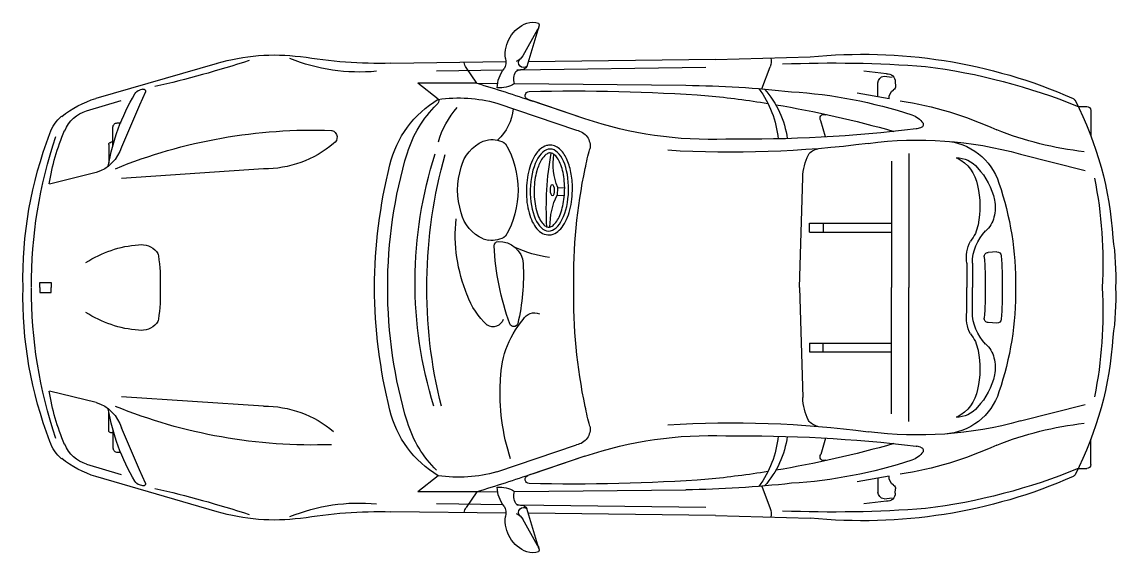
# Model space of a CAD drawing. Header units: millimetres. Extents: x -8431 to -2663, y 18221 to 21020.
import ezdxf

# ---------------------------------------------------------------- set-up
doc = ezdxf.new("R2010")
doc.units = ezdxf.units.MM

# ---------------------------------------------------------------- blocks, each defined once
blk = doc.blocks.new('Modena-planta')
for p, q in [((824.51, 47.86), (826.49, 41.31)), ((824.74, 47.37), (827.17, 43.05)), ((795.42, 42.43), (779.84, 42.85)), ((795.42, 42.43), (826.26, 42.07)), ((829.95, 42.03), (848.9, 41.8)), ((877.53, 41.8), (897.51, 36.03)), ((767.65, 39.68), (766.33, 39.52)), ((767.24, 40.07), (771, 40.49)), ((787.78, 37.61), (786.41, 41.25)), ((797, 41.12), (828.13, 40.7)), ((830.4, 40.67), (841.4, 40.53)), ((834.73, 38.53), (836.52, 41.1)), ((765.81, 38.77), (765.77, 38.05)), ((768.7, 36.29), (768.66, 38.57)), ((828.55, 38.47), (800.31, 38.2)), ((834.73, 38.53), (831.32, 38.5)), ((834.73, 38.53), (844.46, 38.52)), ((841.1, 35.88), (844.46, 38.52)), ((766.82, 35.96), (772.07, 36.89)), ((889.34, 37.1), (890.31, 34.94)), ((889.75, 37.57), (890.3, 37.4)), ((735.69, 34.71), (734.27, 34.71)), ((816.94, 32.66), (826.32, 35.83)), ((816.94, 32.66), (825.49, 35.56)), ((831.47, 35.26), (818.32, 30.79)), ((890.31, 34.94), (893.3, 28.02)), ((899.03, 33.99), (893.34, 35.71)), ((733.58, 34.03), (733.58, 29.86)), ((761.65, 31.2), (762.24, 31.03)), ((777.3, 29.69), (778.09, 32.36)), ((833.73, 28.98), (832.8, 29.19)), ((894.69, 28.8), (895.04, 28.8)), ((895.38, 28.45), (895.38, 25.33)), ((745.2, 26.86), (734.53, 24.17)), ((763.57, 26.95), (763.57, 4.89)), ((766.44, 25.7), (766.44, 4.89)), ((869.88, 24.41), (893.27, 22.86)), ((897.45, 23.81), (905.17, 21.93)), ((781.61, 4.89), (781.06, 23.02)), ((821.43, 21.33), (820.28, 21.35)), ((821.5, 20.12), (820.33, 20.02)), ((821.43, 21.33), (821.5, 20.12)), ((779.92, 15.46), (766.44, 15.46)), ((777.67, 15.46), (777.7, 14.02)), ((779.92, 14.02), (779.92, 15.46)), ((779.92, 14.02), (766.44, 14.02)), ((833.73, 12.9), (832.8, 12.68)), ((749.06, 10.75), (750.5, 10.67)), ((753.1, 8.89), (753.1, 4.89)), ((754.03, 8.89), (754.03, 4.89)), ((753.1, 0.88), (753.1, 4.89)), ((754.03, 0.88), (754.03, 4.89)), ((763.57, -17.18), (763.57, 4.89)), ((766.44, -15.92), (766.44, 4.89)), ((781.61, 4.89), (781.06, -13.24)), ((749.06, -0.97), (750.5, -0.9)), ((779.92, -4.25), (766.44, -4.25)), ((777.67, -5.68), (777.7, -4.25)), ((779.92, -4.25), (779.92, -5.68)), ((779.92, -5.68), (766.44, -5.68)), ((897.45, -14.03), (905.17, -12.16)), ((745.2, -17.09), (734.53, -14.39)), ((869.88, -14.63), (893.27, -13.09)), ((895.38, -18.68), (895.38, -15.56)), ((890.31, -25.16), (893.3, -18.24)), ((894.69, -19.02), (895.04, -19.02)), ((733.58, -24.25), (733.58, -20.08)), ((761.65, -21.43), (762.24, -21.26)), ((777.3, -19.91), (778.09, -22.59)), ((831.47, -25.49), (818.32, -21.02)), ((816.94, -22.88), (825.49, -25.78)), ((816.94, -22.88), (826.32, -26.06)), ((735.69, -24.93), (734.27, -24.93)), ((889.34, -27.32), (890.31, -25.16)), ((899.03, -24.22), (893.34, -25.93)), ((766.82, -26.18), (772.07, -27.11)), ((768.7, -26.51), (768.66, -28.79)), ((841.1, -26.11), (844.46, -28.75)), ((877.53, -32.03), (897.51, -26.25)), ((765.81, -28.99), (765.77, -28.27)), ((787.78, -27.83), (786.41, -31.48)), ((828.55, -28.7), (800.31, -28.43)), ((834.73, -28.75), (831.32, -28.72)), ((834.73, -28.75), (844.46, -28.75)), ((834.73, -28.75), (836.52, -31.33)), ((889.75, -27.79), (890.3, -27.62)), ((767.65, -29.9), (766.33, -29.74)), ((767.24, -30.3), (771, -30.71)), ((795.42, -32.66), (826.26, -32.29)), ((797, -31.34), (828.13, -30.93)), ((824.51, -38.08), (826.49, -31.53)), ((829.95, -32.25), (848.9, -32.03)), ((830.4, -30.9), (841.4, -30.75)), ((795.42, -32.66), (779.84, -33.08)), ((824.74, -37.59), (827.17, -33.28))]:
    blk.add_line(p, q)
for points in [[(894.69, 28.34), (894.69, 31.31, 0.414214), (894, 31.99), (893.46, 31.99), (893.46, 31.96)], [(894.69, -18.57), (894.69, -21.53, -0.414214), (894, -22.22), (893.46, -22.22), (893.46, -22.18)]]:
    blk.add_lwpolyline(points, format="xyb")
for points in [[(906.74, 4.89), (906.74, 5.7), (904.87, 5.7), (904.87, 4.89)], [(906.74, 4.89), (906.74, 4.08), (904.87, 4.08), (904.87, 4.89)]]:
    blk.add_lwpolyline(points)
for centre, radius, start, end in [((825.48, 48.02), 0.989, 157.6912, 221.2445), ((825.58, 45.5), 3.07, 72.7806, 109.2642), ((824.52, 43.26), 5.54, 353.2954, 69.1569), ((771.1, -42.55), 85.85, 84.1584, 113.7509), ((776.19, -159.63), 201.5, 87.6665, 94.3783), ((788.76, 42.1), 2.5, 166.7145, 199.8759), ((827.04, 41.92), 0.821, 228.1542, 43.5109), ((828.85, 43.93), 1.89, 207.5664, 252.1554), ((832.3, 42.05), 2.35, 166.3556, 209.5931), ((834.08, 42.54), 2.83, 329.4671, 347.7786), ((850.61, 120.76), 78.97, 268.7586, 279.6194), ((854.06, 71.09), 30.72, 264.7854, 291.9365), ((868.09, 9.91), 33.27, 73.5074, 97.3962), ((926.27, 208.01), 174.33, 251.9488, 257.2443), ((773.12, -57.02), 99.07, 97.139, 112.2047), ((767.12, 38.77), 1.31, 85.0326, 179.9541), ((767.54, 38.56), 1.13, 0.553, 84.1304), ((827.38, 41.73), 0.986, 205.3911, 280.0377), ((827.64, 39.89), 0.869, 39.7961, 95.7302), ((826.27, 39.2), 2.39, 342.3111, 31.6137), ((826.03, 37.59), 5.37, 1.9541, 37.933), ((766.45, 38), 0.685, 176.3456, 237.5535), ((802.54, -140.64), 178.85, 90.7161, 96.3071), ((899.44, -178.18), 226.16, 106.6244, 109.0838), ((830.96, 42.2), 4.44, 237.0185, 275.5285), ((787.8, -41.71), 78.99, 93.5631, 108.2375), ((765.22, 36.07), 1.61, 355.8715, 57.5535), ((799.02, 27.23), 15.58, 138.4316, 171.9744), ((801.56, 27.85), 16.51, 143.5837, 174.7269), ((814.48, -138.74), 176.13, 95.8299, 99.0486), ((818.6, -272.32), 309.58, 88.6079, 94.0767), ((826.1, 36.48), 0.685, 288.6885, 88.6079), ((837.77, 12.36), 23.75, 81.9501, 105.4019), ((889.65, 37.24), 0.343, 73.2112, 204.2134), ((889.91, 36.09), 1.37, 30.5826, 73.2112), ((860.83, 18.9), 35.15, 9.7539, 30.5826), ((786.84, 9.64), 56.97, 152.7606, 176.5741), ((734.27, 34.03), 0.685, 90, 180), ((736.8, 35.4), 0.685, 113.7509, 152.7606), ((774.22, -23.69), 60.04, 98.8134, 114.733), ((814.48, -138.74), 176.13, 99.4688, 105.9632), ((836.74, 35.08), 8.02, 185.3071, 227.7011), ((826.78, 24.74), 14.88, 16.0607, 41.1891), ((842.17, 35.91), 1.22, 180.4837, 229.1849), ((832.33, 21.05), 17.23, 13.5434, 59.4074), ((827.73, 21.25), 19.36, 17.5064, 45.1815), ((892.29, 19.22), 17.6, 51.9193, 72.7255), ((764.34, 29.73), 3.81, 109.3009, 144.7232), ((777.55, 32.74), 0.658, 324.7411, 114.9039), ((796.14, 94.58), 65.32, 267.8633, 288.5689), ((897.43, 28.6), 5.62, 22.1021, 73.4772), ((899.35, 28.41), 6.02, 17.8187, 50.8738), ((903.14, 33.07), 7.787548383930699e-14, 206.5651, 48.9089), ((728.39, 83.22), 56.32, 276.3998, 291.5773), ((761.72, 31.73), 0.528, 158.0146, 262.2981), ((762.43, 31.69), 0.685, 253.7177, 263.154), ((791.07, 270.23), 240.94, 263.154, 270.6259), ((818.75, 28.15), 2.67, 99.2868, 189.8466), ((858.95, 29.62), 1.18, 105.5992, 238.9171), ((858.72, 30.43), 0.343, 92.0196, 105.5992), ((861.75, -55.49), 86.31, 67.8501, 92.0196), ((870.95, 16.83), 34.61, 8.4815, 23.6567), ((762.04, -33.47), 62.64, 82.4692, 105.5959), ((758.24, 19.05), 9.98, 93.4868, 162.3128), ((832.18, 25.52), 3.73, 80.4002, 125.574), ((831.22, 23.25), 6.25, 13.3116, 66.3333), ((833.37, 5.57), 74.73, 359.4999, 18.8676), ((842.97, 6.3), 66.56, 358.7827, 21.0849), ((792.75, 200.93), 173.77, 262.5595, 273.4806), ((778.08, 25.26), 2.53, 36.3012, 79.1614), ((784.08, 18.49), 33.34, 10.326, 16.0343), ((843.04, 20.94), 15.09, 149.7044, 210.2956), ((772.67, 5.02), 76.76, 359.9029, 16.7019), ((869.88, 42.39), 17.98, 230.0554, 270), ((899.4, 29.88), 6.38, 197.001, 252.2227), ((895.04, 28.45), 0.343, 0, 90), ((758.44, 20.65), 6.26, 116.6068, 170.6088), ((755.64, 22), 4.24, 87.8012, 142.5746), ((771.13, 22.52), 9.94, 2.8669, 25.2217), ((811.95, 25.19), 10.23, 337.8423, 9.1594), ((771.95, 17.95), 51.35, 356.5807, 10.1872), ((762.55, 4.86), 80.44, 345.9558, 15.8231), ((776.43, 5.78), 68.5, 342.6325, 17.9509), ((759.88, 17.16), 10.63, 135.71, 168.467), ((735.33, 6.75), 83.45, 358.7219, 12.2566), ((825.88, 20.94), 12.03, 341.8329, 18.1671), ((763.27, 4.02), 88.36, 0.5599, 13.7884), ((801.02, 9.02), 69.42, 168.4802, 183.4102), ((796.58, 5.66), 50.59, 161.0551, 180.8751), ((766.34, 18.22), 14.49, 166.2322, 191.9186), ((811.18, 15.01), 11.52, 359.2306, 26.3417), ((755.18, 18.09), 5.85, 168.233, 196.0117), ((753.5, 17.26), 4.01, 191.2821, 229.9065), ((831.22, 18.63), 6.25, 293.6667, 346.6884), ((758.1, 16.33), 6.04, 190.5331, 219.0434), ((812.84, 13.5), 25.46, 337.2387, 6.0794), ((774.06, 6.53), 44.57, 171.5899, 182.1062), ((745.54, 8.88), 7.56, 0.1158, 44.6686), ((832.18, 16.36), 3.73, 234.426, 279.5998), ((747.67, 9.67), 6.42, 353.0246, 26.442), ((820.34, 28.79), 19.1, 277.3482, 295.039), ((831, 8.58), 3.89, 86.6701, 176.5012), ((789.69, 13.5), 42.22, 339.7622, 357.6249), ((831.19, 11.78), 0.685, 357.6249, 86.6701), ((890.06, 8.58), 3.38, 83.1547, 138.6285), ((889.08, -6.34), 18.33, 56.7107, 85.6533), ((804.33, 5.83), 56.15, 175.6223, 180.9601), ((749.03, 10.06), 0.685, 87.1393, 175.6223), ((750.46, 9.99), 0.685, 355.5819, 87.1393), ((804.33, 5.83), 53.34, 175.5819, 181.0106), ((914.17, 6.15), 27.26, 171.6595, 182.6593), ((888.56, 9.91), 1.37, 138.6285, 171.6595), ((860.94, 6.85), 33.87, 176.6754, 193.4558), ((774.06, 3.25), 44.57, 177.8938, 188.4101), ((801.02, 0.76), 69.42, 176.5898, 191.5198), ((796.58, 4.12), 50.59, 179.1249, 198.9449), ((804.33, 3.95), 56.15, 179.0399, 184.3777), ((804.33, 3.95), 53.34, 178.9894, 184.4181), ((735.33, 3.03), 83.45, 347.7434, 1.2781), ((825.03, 7.61), 11.97, 311.8768, 340.7114), ((772.67, 4.76), 76.76, 343.2981, 0.0971), ((763.27, 5.75), 88.36, 346.2116, 359.4401), ((914.17, 3.62), 27.26, 177.3407, 188.3405), ((914.17, 3.62), 27.26, 177.3407, 188.3405), ((833.37, 4.21), 74.73, 341.1324, 0.5001), ((842.97, 3.47), 66.56, 338.9151, 1.2173), ((745.54, 0.9), 7.56, 315.3314, 359.8842), ((747.67, 0.1), 6.42, 333.558, 6.9754), ((825.26, -1.41), 2.13, 28.9469, 112.8873), ((889.08, 16.12), 18.33, 274.3467, 303.2893), ((889.08, 16.12), 18.33, 274.3467, 303.2893), ((749.03, -0.29), 0.685, 184.3777, 272.8607), ((750.46, -0.21), 0.685, 272.8607, 4.4181), ((815.14, -10.53), 15.71, 358.6186, 40.283), ((828.66, -0.87), 0.685, 193.4558, 339.7622), ((832.08, 0.16), 1.74, 198.1036, 302.3205), ((888.56, -0.13), 1.37, 188.3405, 221.3715), ((888.56, -0.13), 1.37, 188.3405, 221.3715), ((890.06, 1.2), 3.38, 221.3715, 276.8453), ((890.06, 1.2), 3.38, 221.3715, 276.8453), ((786.84, 0.14), 56.97, 183.4259, 207.2394), ((758.1, -6.56), 6.04, 140.9566, 169.4669), ((753.5, -7.48), 4.01, 130.0935, 168.7179), ((755.18, -8.31), 5.85, 163.9883, 191.767), ((766.34, -8.45), 14.49, 168.0814, 193.7678), ((759.88, -7.38), 10.63, 191.533, 224.29), ((795.91, -12.49), 35, 341.9984, 3.2086), ((758.24, -9.28), 9.98, 197.6872, 266.5132), ((758.44, -10.87), 6.26, 189.3912, 243.3932), ((870.95, -7.05), 34.61, 336.3433, 351.5185), ((771.13, -12.75), 9.94, 334.7783, 357.1331), ((899.4, -20.1), 6.38, 107.7773, 162.999), ((755.64, -12.22), 4.24, 217.4254, 272.1988), ((784.08, -8.71), 33.34, 343.9657, 349.674), ((832.33, -11.27), 17.23, 300.5926, 346.4566), ((869.88, -32.61), 17.98, 90, 129.9446), ((861.75, 65.26), 86.31, 267.9804, 292.1499), ((860.83, -9.13), 35.15, 329.4174, 350.2461), ((728.39, -73.44), 56.32, 68.4227, 83.6002), ((762.04, 43.24), 62.64, 254.4041, 277.5308), ((792.75, -191.16), 173.77, 86.5194, 97.4405), ((778.08, -15.49), 2.53, 280.8386, 323.6988), ((818.75, -18.38), 2.67, 170.1534, 260.7132), ((827.73, -11.48), 19.36, 314.8185, 342.4936), ((791.07, -260.46), 240.94, 89.3741, 96.846), ((799.02, -17.46), 15.58, 188.0256, 221.5684), ((801.56, -18.07), 16.51, 185.2731, 216.4163), ((796.14, -84.8), 65.32, 71.4311, 92.1367), ((895.04, -18.68), 0.343, 270, 0), ((774.22, 33.47), 60.04, 245.267, 261.1866), ((761.72, -21.95), 0.528, 97.7019, 201.9854), ((762.43, -21.91), 0.685, 96.846, 106.2823), ((814.48, 148.52), 176.13, 254.0368, 260.5312), ((897.43, -18.82), 5.62, 286.5228, 337.8979), ((899.35, -18.63), 6.02, 309.1262, 342.1813), ((764.34, -19.95), 3.81, 215.2768, 250.6991), ((777.55, -22.97), 0.658, 245.0961, 35.2589), ((892.29, -9.44), 17.6, 287.2745, 308.0807), ((903.14, -23.3), 7.787548383930699e-14, 311.0911, 153.4349), ((734.27, -24.25), 0.685, 180, 270), ((773.12, 66.79), 99.07, 247.7953, 262.861), ((787.8, 51.48), 78.99, 251.7625, 266.4369), ((736.8, -25.63), 0.685, 207.2394, 246.2491), ((771.1, 52.33), 85.85, 246.2491, 275.8416), ((765.22, -26.29), 1.61, 302.4465, 4.1285), ((814.48, 148.52), 176.13, 260.9514, 264.1701), ((818.6, 282.1), 309.58, 265.9233, 271.3921), ((899.44, 187.95), 226.16, 250.9162, 253.3756), ((826.1, -26.71), 0.685, 271.3921, 71.3115), ((837.77, -2.59), 23.75, 254.5981, 278.0499), ((889.91, -26.31), 1.37, 286.7888, 329.4174), ((766.45, -28.23), 0.685, 122.4465, 183.6544), ((767.54, -28.78), 1.13, 275.8696, 359.447), ((802.54, 150.41), 178.85, 263.6929, 269.2839), ((826.27, -29.42), 2.39, 328.3863, 17.6889), ((830.96, -32.42), 4.44, 84.4715, 122.9815), ((826.03, -27.82), 5.37, 322.067, 358.0459), ((926.27, -198.23), 174.33, 102.7557, 108.0512), ((889.65, -27.46), 0.343, 155.7866, 286.7888), ((767.12, -28.99), 1.31, 180.0459, 274.9674), ((854.06, -61.32), 30.72, 68.0635, 95.2146), ((776.19, 169.41), 201.5, 265.6217, 272.3335), ((788.76, -32.33), 2.5, 160.1241, 193.2855), ((827.38, -31.95), 0.986, 79.9623, 154.6089), ((827.04, -32.14), 0.821, 316.4891, 131.8458), ((828.85, -34.15), 1.89, 107.8446, 152.4336), ((827.64, -30.12), 0.869, 264.2698, 320.2039), ((832.3, -32.28), 2.35, 150.4069, 193.6444), ((834.08, -32.77), 2.83, 12.2214, 30.5329), ((850.61, -110.98), 78.97, 80.3806, 91.2414), ((868.09, -0.13), 33.27, 262.6038, 286.4926), ((824.52, -33.48), 5.54, 290.8431, 6.7046), ((825.48, -38.25), 0.989, 138.7555, 202.3088), ((825.58, -35.73), 3.07, 250.7358, 287.2194)]:
    blk.add_arc(centre, radius, start, end)
for centre, major_axis, ratio in [((822.79, 20.94), (-0.14, 6.75), 0.466887), ((822.31, 20.92), (0.023, 0.879), 0.434056)]:
    blk.add_ellipse(centre, major_axis=major_axis, ratio=ratio)
for points, knots in [([(822.63, 28.34), (822.32, 28.33), (822.02, 28.25), (821.45, 27.98), (821.19, 27.79), (820.5, 27.13), (820.14, 26.55), (819.55, 25.18), (819.33, 24.38), (819.04, 22.68), (818.98, 21.77), (819.02, 19.6), (819.21, 18.34), (819.87, 16.15), (820.33, 15.21), (821.22, 14.22), (821.55, 13.96), (822.27, 13.6), (822.67, 13.52), (823.45, 13.58), (823.83, 13.72), (824.51, 14.16), (824.81, 14.46), (825.33, 15.18), (825.56, 15.6), (826.16, 17.01), (826.42, 18.15), (826.64, 20.56), (826.6, 21.83), (826.22, 24.2), (825.89, 25.3), (825.11, 26.8), (824.73, 27.31), (823.99, 27.95), (823.65, 28.14), (823.07, 28.31), (822.85, 28.34), (822.63, 28.34)], [0, 0, 0, 0, 0.205721, 0.205721, 0.411442, 0.411442, 0.797623, 0.797623, 1.183805, 1.183805, 1.569986, 1.569986, 2.107032, 2.107032, 2.644078, 2.644078, 2.905118, 2.905118, 3.166157, 3.166157, 3.427196, 3.427196, 3.688236, 3.688236, 3.949275, 3.949275, 4.474463, 4.474463, 4.999651, 4.999651, 5.524838, 5.524838, 5.887875, 5.887875, 6.138082, 6.138082, 6.283185, 6.283185, 6.283185, 6.283185]), ([(822.66, 27.05), (822.53, 27.05), (822.39, 27.01), (822.09, 26.85), (821.92, 26.73), (821.58, 26.36), (821.41, 26.12), (820.93, 25.22), (820.65, 24.41), (820.31, 22.56), (820.24, 21.54), (820.34, 19.51), (820.5, 18.52), (821.01, 16.8), (821.35, 16.09), (821.93, 15.33), (822.15, 15.13), (822.55, 14.88), (822.72, 14.83), (823.05, 14.82), (823.21, 14.86), (823.58, 15.08), (823.79, 15.27), (824.2, 15.8), (824.39, 16.14), (824.74, 16.96), (824.89, 17.43), (825.22, 18.88), (825.33, 19.96), (825.28, 22.1), (825.12, 23.16), (824.66, 24.82), (824.39, 25.46), (823.86, 26.31), (823.61, 26.59), (823.19, 26.91), (823.02, 26.99), (822.8, 27.04), (822.73, 27.05), (822.66, 27.05)], [0, 0, 0, 0, 0.227835, 0.227835, 0.455671, 0.455671, 0.683506, 0.683506, 1.155241, 1.155241, 1.626976, 1.626976, 2.098711, 2.098711, 2.570446, 2.570446, 2.845409, 2.845409, 3.120372, 3.120372, 3.395335, 3.395335, 3.670298, 3.670298, 3.945261, 3.945261, 4.220224, 4.220224, 4.717807, 4.717807, 5.21539, 5.21539, 5.614948, 5.614948, 5.920963, 5.920963, 6.16829, 6.16829, 6.283185, 6.283185, 6.283185, 6.283185])]:
    blk.add_open_spline(points, degree=3, knots=knots)

msp = doc.modelspace()

# ---------------------------------------------------------------- block references
at = {"xscale": -32, "yscale": 32, "zscale": 32}
msp.add_blockref('Modena-planta', (20678.9, 19463.7), dxfattribs=at)

doc.saveas('drawing.dxf')
